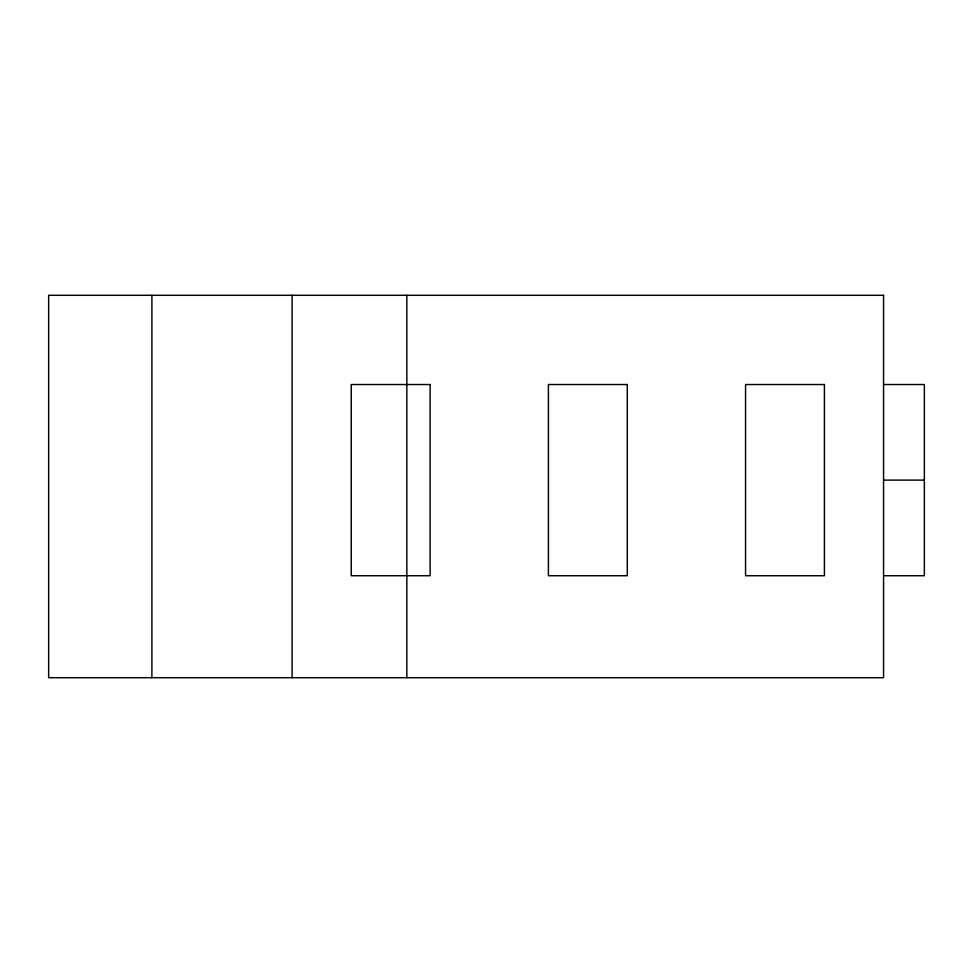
<?xml version="1.0" encoding="UTF-8"?>
<svg xmlns="http://www.w3.org/2000/svg" width="973" height="973" viewBox="0 0 973 973"><rect width="100%" height="100%" fill="white"/><g stroke="black" fill="none" stroke-linecap="round" stroke-linejoin="round"><path stroke-width="1.46" d="M883.557 384.53L924.35 384.53L924.35 575.724L883.557 575.724M883.557 480.127L924.35 480.127M406.836 295.293L406.836 677.707M292.107 295.293L292.107 677.707M151.897 295.293L151.897 677.707M883.557 295.293L48.65 295.293L48.65 677.707L883.557 677.707L883.557 295.293M430.115 384.53L351.253 384.53L351.253 575.724L430.115 575.724L430.115 384.53M627.269 384.53L548.407 384.53L548.407 575.724L627.269 575.724L627.269 384.53M824.411 384.53L745.561 384.53L745.561 575.724L824.411 575.724L824.411 384.53"/></g></svg>
